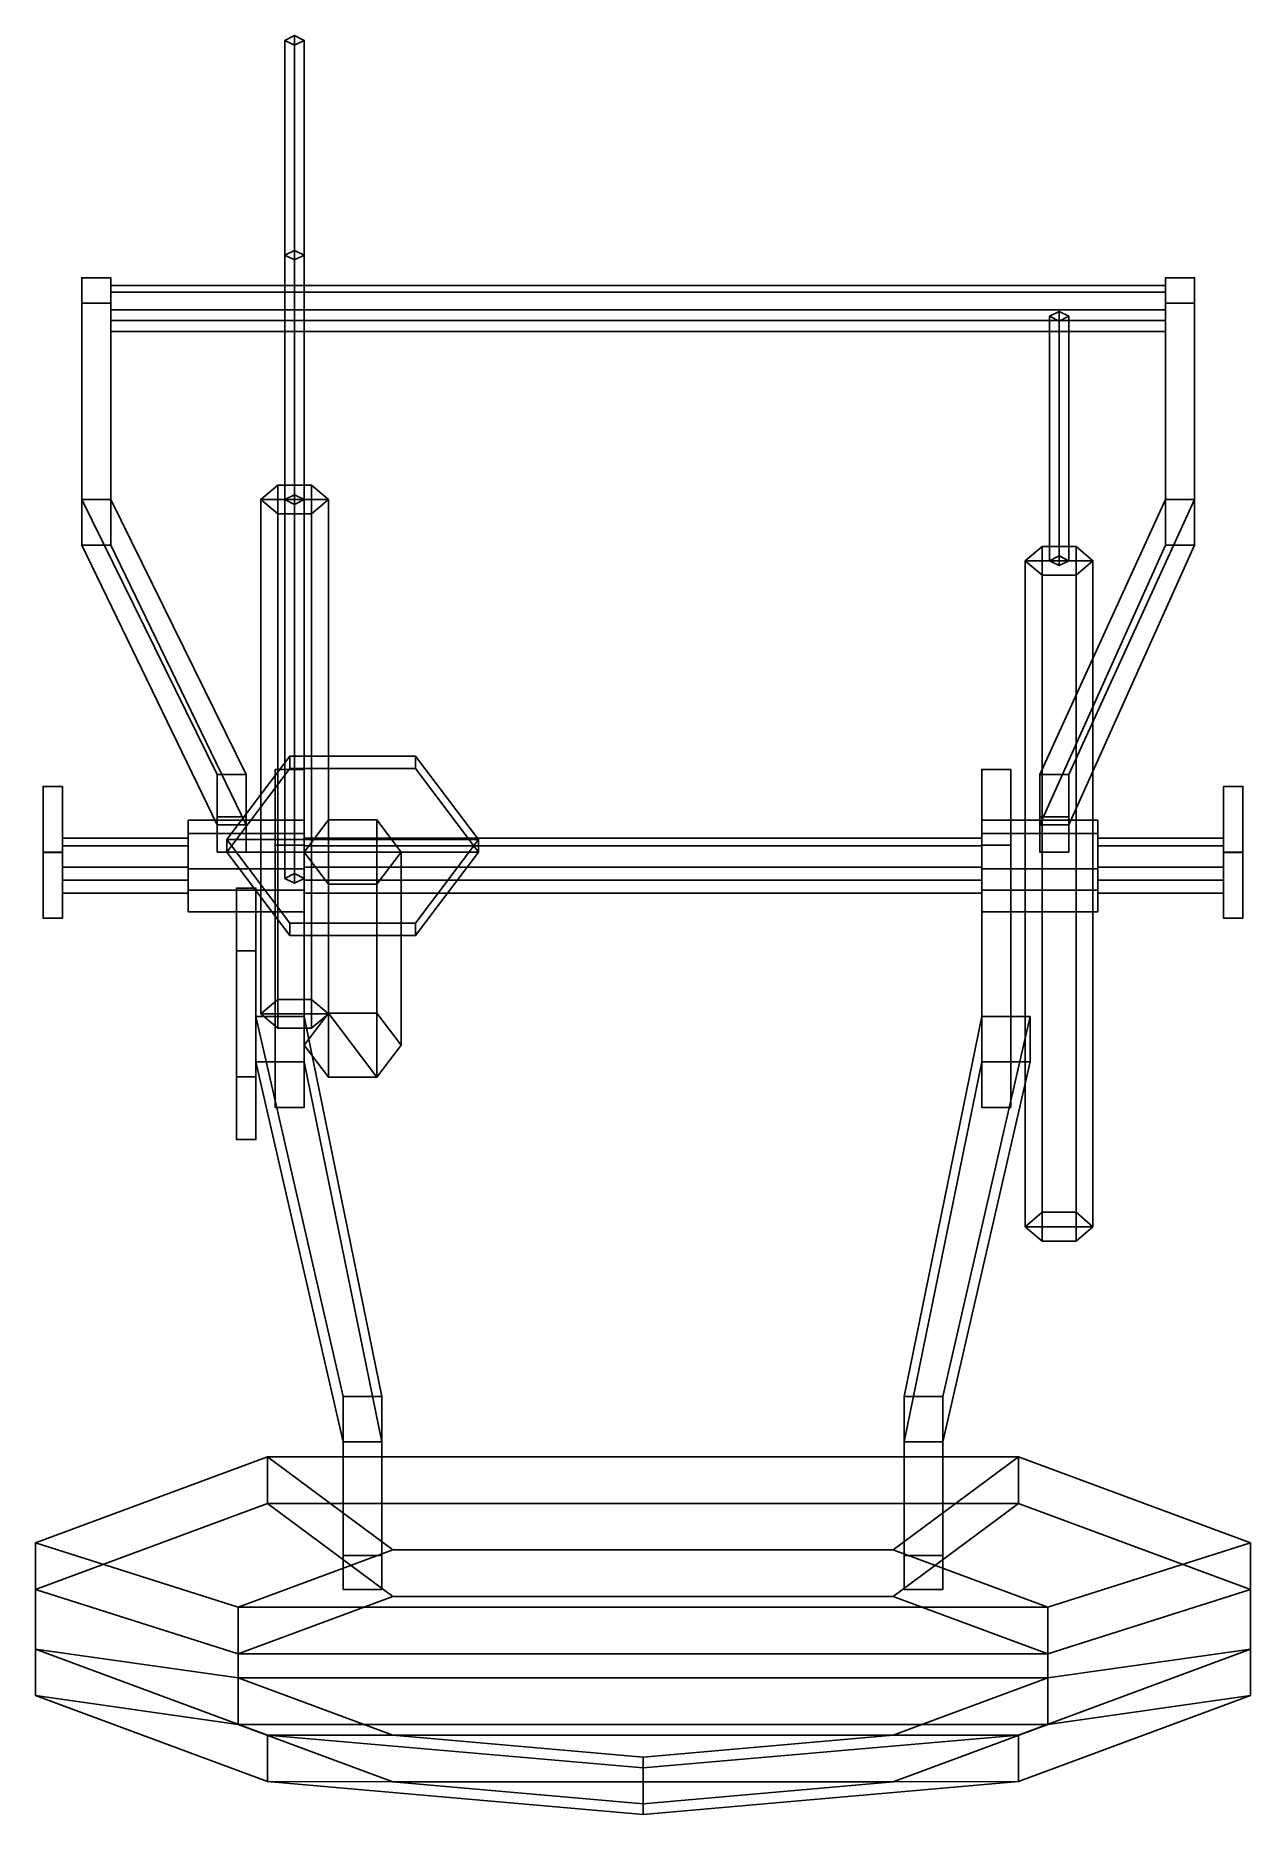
# Model space of a CAD drawing. Extents: x -0.63 to 0.63, y -1.01 to 0.83.
import ezdxf

# ---------------------------------------------------------------- set-up
doc = ezdxf.new("R2010")
doc.units = 0
doc.layers.get('0').update_dxf_attribs({"linetype": 'CONTINUOUS'})

msp = doc.modelspace()

# ---------------------------------------------------------------- linework, layer by layer
for points in [[(-0.36, 0.831, 0.1787), (-0.37, 0.826, 0.17), (-0.37, -0.04, 0.67), (-0.36, -0.035, 0.6787)], [(-0.35, 0.826, 0.17), (-0.36, 0.821, 0.1613), (-0.37, 0.826, 0.17), (-0.36, 0.831, 0.1787)], [(-0.35, 0.826, 0.17), (-0.36, 0.831, 0.1787), (-0.36, -0.035, 0.6787), (-0.35, -0.04, 0.67)], [(-0.37, 0.826, 0.17), (-0.36, 0.821, 0.1613), (-0.36, -0.045, 0.6613), (-0.37, -0.04, 0.67)], [(-0.36, 0.821, 0.1613), (-0.35, 0.826, 0.17), (-0.35, -0.04, 0.67), (-0.36, -0.045, 0.6613)], [(-0.36, 0.609, 0.1669), (-0.37, 0.6041, 0.1582), (-0.37, 0.3514, 0.3005), (-0.36, 0.3563, 0.3093)], [(-0.35, 0.6041, 0.1582), (-0.36, 0.5992, 0.1495), (-0.37, 0.6041, 0.1582), (-0.36, 0.609, 0.1669)], [(-0.35, 0.6041, 0.1582), (-0.36, 0.609, 0.1669), (-0.36, 0.3563, 0.3093), (-0.35, 0.3514, 0.3005)], [(-0.37, 0.6041, 0.1582), (-0.36, 0.5992, 0.1495), (-0.36, 0.3465, 0.2918), (-0.37, 0.3514, 0.3005)], [(-0.36, 0.5992, 0.1495), (-0.35, 0.6041, 0.1582), (-0.35, 0.3514, 0.3005), (-0.36, 0.3465, 0.2918)], [(-0.58, 0.3514, 0.2497), (-0.58, 0.3044, 0.3265), (-0.58, 0.5543, 0.3971), (-0.58, 0.5808, 0.2961)], [(-0.55, 0.5808, 0.2961), (-0.55, 0.3514, 0.2497), (-0.58, 0.3514, 0.2497), (-0.58, 0.5808, 0.2961)], [(-0.58, 0.5808, 0.2961), (-0.58, 0.5543, 0.3971), (-0.55, 0.5543, 0.3971), (-0.55, 0.5808, 0.2961)], [(-0.55, 0.5543, 0.3971), (-0.55, 0.3044, 0.3265), (-0.55, 0.3514, 0.2497), (-0.55, 0.5808, 0.2961)], [(0.54, 0.5658, 0.3663), (0.54, 0.5726, 0.3377), (-0.55, 0.5726, 0.3377), (-0.55, 0.5658, 0.3663)], [(0.54, 0.5726, 0.3377), (0.54, 0.5475, 0.3224), (-0.55, 0.5475, 0.3224), (-0.55, 0.5726, 0.3377)], [(0.57, 0.5808, 0.2961), (0.57, 0.3514, 0.2497), (0.54, 0.3514, 0.2497), (0.54, 0.5808, 0.2961)], [(0.54, 0.3514, 0.2497), (0.54, 0.3044, 0.3265), (0.54, 0.5543, 0.3971), (0.54, 0.5808, 0.2961)], [(0.54, 0.5808, 0.2961), (0.54, 0.5543, 0.3971), (0.57, 0.5543, 0.3971), (0.57, 0.5808, 0.2961)], [(0.57, 0.5543, 0.3971), (0.57, 0.3044, 0.3265), (0.57, 0.3514, 0.2497), (0.57, 0.5808, 0.2961)], [(-0.58, 0.5543, 0.3971), (-0.58, 0.3044, 0.3265), (-0.55, 0.3044, 0.3265), (-0.55, 0.5543, 0.3971)], [(0.54, 0.5365, 0.3686), (0.54, 0.5658, 0.3663), (-0.55, 0.5658, 0.3663), (-0.55, 0.5365, 0.3686)], [(0.54, 0.5543, 0.3971), (0.54, 0.3044, 0.3265), (0.57, 0.3044, 0.3265), (0.57, 0.5543, 0.3971)], [(0.54, 0.5475, 0.3224), (0.54, 0.5252, 0.3415), (-0.55, 0.5252, 0.3415), (-0.55, 0.5475, 0.3224)], [(0.54, 0.5252, 0.3415), (0.54, 0.5365, 0.3686), (-0.55, 0.5365, 0.3686), (-0.55, 0.5252, 0.3415)], [(0.43, 0.5458, 0.2285), (0.42, 0.5409, 0.2198), (0.42, 0.2883, 0.3622), (0.43, 0.2932, 0.3709)], [(0.44, 0.5409, 0.2198), (0.43, 0.536, 0.2111), (0.42, 0.5409, 0.2198), (0.43, 0.5458, 0.2285)], [(0.42, 0.5409, 0.2198), (0.43, 0.536, 0.2111), (0.43, 0.2833, 0.3535), (0.42, 0.2883, 0.3622)], [(0.44, 0.5409, 0.2198), (0.43, 0.5458, 0.2285), (0.43, 0.2932, 0.3709), (0.44, 0.2883, 0.3622)], [(0.43, 0.536, 0.2111), (0.44, 0.5409, 0.2198), (0.44, 0.2883, 0.3622), (0.43, 0.2833, 0.3535)], [(-0.55, 0.3514, 0.2497), (-0.41, 0.0674, 0.1583), (-0.44, 0.0674, 0.1583), (-0.58, 0.3514, 0.2497)], [(-0.44, 0.0674, 0.1583), (-0.44, 0.0153, 0.2437), (-0.58, 0.3044, 0.3265), (-0.58, 0.3514, 0.2497)], [(-0.55, 0.3044, 0.3265), (-0.41, 0.0153, 0.2437), (-0.41, 0.0674, 0.1583), (-0.55, 0.3514, 0.2497)], [(-0.3775, 0.3663, 0.327), (-0.395, 0.3514, 0.3005), (-0.395, -0.18, 0.6), (-0.3775, -0.1651, 0.6264)], [(-0.325, 0.3514, 0.3005), (-0.395, 0.3514, 0.3005), (-0.3775, 0.3663, 0.327), (-0.3425, 0.3663, 0.327)], [(-0.395, 0.3514, 0.3005), (-0.3775, 0.3366, 0.2741), (-0.3775, -0.1949, 0.5736), (-0.395, -0.18, 0.6)], [(-0.3425, 0.3366, 0.2741), (-0.3775, 0.3366, 0.2741), (-0.395, 0.3514, 0.3005), (-0.325, 0.3514, 0.3005)], [(-0.3425, 0.3663, 0.327), (-0.3775, 0.3663, 0.327), (-0.3775, -0.1651, 0.6264), (-0.3425, -0.1651, 0.6264)], [(-0.325, 0.3514, 0.3005), (-0.3425, 0.3663, 0.327), (-0.3425, -0.1651, 0.6264), (-0.325, -0.18, 0.6)], [(-0.3425, 0.3366, 0.2741), (-0.325, 0.3514, 0.3005), (-0.325, -0.18, 0.6), (-0.3425, -0.1949, 0.5736)], [(0.41, 0.0674, 0.1583), (0.41, 0.0153, 0.2437), (0.54, 0.3044, 0.3265), (0.54, 0.3514, 0.2497)], [(0.57, 0.3514, 0.2497), (0.44, 0.0674, 0.1583), (0.41, 0.0674, 0.1583), (0.54, 0.3514, 0.2497)], [(0.57, 0.3044, 0.3265), (0.44, 0.0153, 0.2437), (0.44, 0.0674, 0.1583), (0.57, 0.3514, 0.2497)], [(-0.3775, 0.3366, 0.2741), (-0.3425, 0.3366, 0.2741), (-0.3425, -0.1949, 0.5736), (-0.3775, -0.1949, 0.5736)], [(-0.58, 0.3044, 0.3265), (-0.44, 0.0153, 0.2437), (-0.41, 0.0153, 0.2437), (-0.55, 0.3044, 0.3265)], [(0.4125, 0.3031, 0.3886), (0.395, 0.2883, 0.3622), (0.395, -0.4, 0.75), (0.4125, -0.3851, 0.7764)], [(0.465, 0.2883, 0.3622), (0.395, 0.2883, 0.3622), (0.4125, 0.3031, 0.3886), (0.4475, 0.3031, 0.3886)], [(0.54, 0.3044, 0.3265), (0.41, 0.0153, 0.2437), (0.44, 0.0153, 0.2437), (0.57, 0.3044, 0.3265)], [(0.4475, 0.3031, 0.3886), (0.4125, 0.3031, 0.3886), (0.4125, -0.3851, 0.7764), (0.4475, -0.3851, 0.7764)], [(0.465, 0.2883, 0.3622), (0.4475, 0.3031, 0.3886), (0.4475, -0.3851, 0.7764), (0.465, -0.4, 0.75)], [(0.395, 0.2883, 0.3622), (0.4125, 0.2734, 0.3358), (0.4125, -0.4149, 0.7236), (0.395, -0.4, 0.75)], [(0.4475, 0.2734, 0.3358), (0.4125, 0.2734, 0.3358), (0.395, 0.2883, 0.3622), (0.465, 0.2883, 0.3622)], [(0.4475, 0.2734, 0.3358), (0.465, 0.2883, 0.3622), (0.465, -0.4, 0.75), (0.4475, -0.4149, 0.7236)], [(0.4125, 0.2734, 0.3358), (0.4475, 0.2734, 0.3358), (0.4475, -0.4149, 0.7236), (0.4125, -0.4149, 0.7236)], [(-0.235, 0.0863, 0.6982), (-0.365, 0.0863, 0.6982), (-0.43, 0.0001, 0.7705), (-0.17, 0.0001, 0.7705)], [(-0.43, 0.0001, 0.7705), (-0.365, 0.0863, 0.6982), (-0.365, 0.0735, 0.6828), (-0.43, -0.0128, 0.7552)], [(-0.365, 0.0863, 0.6982), (-0.235, 0.0863, 0.6982), (-0.235, 0.0735, 0.6828), (-0.365, 0.0735, 0.6828)], [(-0.235, 0.0863, 0.6982), (-0.17, 0.0001, 0.7705), (-0.17, -0.0128, 0.7552), (-0.235, 0.0735, 0.6828)], [(-0.44, 0.0237, 0.0379), (-0.44, -0.0128, 0.0977), (-0.44, 0.0153, 0.2437), (-0.44, 0.0674, 0.1583)], [(-0.41, 0.0674, 0.1583), (-0.41, 0.0237, 0.0379), (-0.44, 0.0237, 0.0379), (-0.44, 0.0674, 0.1583)], [(-0.17, -0.0128, 0.7552), (-0.43, -0.0128, 0.7552), (-0.365, 0.0735, 0.6828), (-0.235, 0.0735, 0.6828)], [(-0.41, 0.0153, 0.2437), (-0.41, -0.0128, 0.0977), (-0.41, 0.0237, 0.0379), (-0.41, 0.0674, 0.1583)], [(-0.38, -0.0057, 0.0668), (-0.38, -0.2767, 0.5106), (-0.38, -0.1828, 0.568), (-0.38, 0.0726, 0.1498)], [(-0.35, 0.0726, 0.1498), (-0.35, -0.0057, 0.0668), (-0.38, -0.0057, 0.0668), (-0.38, 0.0726, 0.1498)], [(-0.38, 0.0726, 0.1498), (-0.38, -0.1828, 0.568), (-0.35, -0.1828, 0.568), (-0.35, 0.0726, 0.1498)], [(-0.35, -0.1828, 0.568), (-0.35, -0.2767, 0.5106), (-0.35, -0.0057, 0.0668), (-0.35, 0.0726, 0.1498)], [(0.35, 0.0726, 0.1498), (0.35, -0.1828, 0.568), (0.38, -0.1828, 0.568), (0.38, 0.0726, 0.1498)], [(0.38, 0.0726, 0.1498), (0.38, -0.0057, 0.0668), (0.35, -0.0057, 0.0668), (0.35, 0.0726, 0.1498)], [(0.35, -0.0057, 0.0668), (0.35, -0.2767, 0.5106), (0.35, -0.1828, 0.568), (0.35, 0.0726, 0.1498)], [(0.38, -0.1828, 0.568), (0.38, -0.2767, 0.5106), (0.38, -0.0057, 0.0668), (0.38, 0.0726, 0.1498)], [(0.41, 0.0237, 0.0379), (0.41, -0.0128, 0.0977), (0.41, 0.0153, 0.2437), (0.41, 0.0674, 0.1583)], [(0.44, 0.0674, 0.1583), (0.44, 0.0237, 0.0379), (0.41, 0.0237, 0.0379), (0.41, 0.0674, 0.1583)], [(0.44, 0.0153, 0.2437), (0.44, -0.0128, 0.0977), (0.44, 0.0237, 0.0379), (0.44, 0.0674, 0.1583)], [(-0.62, -0.0133, -0.055), (-0.62, -0.081, 0.056), (-0.62, -0.0128, 0.0977), (-0.62, 0.055, -0.0133)], [(-0.6, 0.055, -0.0133), (-0.6, -0.0133, -0.055), (-0.62, -0.0133, -0.055), (-0.62, 0.055, -0.0133)], [(-0.62, 0.055, -0.0133), (-0.62, -0.0128, 0.0977), (-0.6, -0.0128, 0.0977), (-0.6, 0.055, -0.0133)], [(-0.6, -0.0128, 0.0977), (-0.6, -0.081, 0.056), (-0.6, -0.0133, -0.055), (-0.6, 0.055, -0.0133)], [(0.6, 0.055, -0.0133), (0.6, -0.0128, 0.0977), (0.62, -0.0128, 0.0977), (0.62, 0.055, -0.0133)], [(0.62, 0.055, -0.0133), (0.62, -0.0133, -0.055), (0.6, -0.0133, -0.055), (0.6, 0.055, -0.0133)], [(0.6, -0.0133, -0.055), (0.6, -0.081, 0.056), (0.6, -0.0128, 0.0977), (0.6, 0.055, -0.0133)], [(0.62, -0.0128, 0.0977), (0.62, -0.081, 0.056), (0.62, -0.0133, -0.055), (0.62, 0.055, -0.0133)], [(-0.35, 0.0065, 0.0806), (-0.35, 0.0201, 0.0235), (-0.47, 0.0201, 0.0235), (-0.47, 0.0065, 0.0806)], [(-0.35, 0.0201, 0.0235), (-0.35, -0.0301, -0.0072), (-0.47, -0.0301, -0.0072), (-0.47, 0.0201, 0.0235)], [(-0.47, 0.0065, 0.0806), (-0.47, 0.0201, 0.0235), (-0.47, 0.0016, 0.0311), (-0.47, -0.0065, 0.0655)], [(-0.47, 0.0201, 0.0235), (-0.47, -0.0301, -0.0072), (-0.47, -0.0285, 0.0128), (-0.47, 0.0016, 0.0311)], [(-0.35, -0.0128, 0.7552), (-0.325, 0.0204, 0.7274), (-0.325, -0.1792, 0.4895), (-0.35, -0.2123, 0.5174)], [(-0.35, -0.0065, 0.0655), (-0.35, 0.0016, 0.0311), (-0.35, 0.0201, 0.0235), (-0.35, 0.0065, 0.0806)], [(-0.35, 0.0016, 0.0311), (-0.35, -0.0285, 0.0128), (-0.35, -0.0301, -0.0072), (-0.35, 0.0201, 0.0235)], [(-0.325, 0.0204, 0.7274), (-0.275, 0.0204, 0.7274), (-0.275, -0.1792, 0.4895), (-0.325, -0.1792, 0.4895)], [(-0.275, 0.0204, 0.7274), (-0.25, -0.0128, 0.7552), (-0.25, -0.2123, 0.5174), (-0.275, -0.1792, 0.4895)], [(0.35, 0.0065, 0.0806), (0.35, 0.0201, 0.0235), (0.35, 0.0016, 0.0311), (0.35, -0.0065, 0.0655)], [(0.35, 0.0201, 0.0235), (0.35, -0.0301, -0.0072), (0.35, -0.0285, 0.0128), (0.35, 0.0016, 0.0311)], [(0.47, 0.0065, 0.0806), (0.47, 0.0201, 0.0235), (0.35, 0.0201, 0.0235), (0.35, 0.0065, 0.0806)], [(0.47, 0.0201, 0.0235), (0.47, -0.0301, -0.0072), (0.35, -0.0301, -0.0072), (0.35, 0.0201, 0.0235)], [(0.47, -0.0065, 0.0655), (0.47, 0.0016, 0.0311), (0.47, 0.0201, 0.0235), (0.47, 0.0065, 0.0806)], [(0.47, 0.0016, 0.0311), (0.47, -0.0285, 0.0128), (0.47, -0.0301, -0.0072), (0.47, 0.0201, 0.0235)], [(-0.47, -0.0065, 0.0655), (-0.47, 0.0016, 0.0311), (-0.6, 0.0016, 0.0311), (-0.6, -0.0065, 0.0655)], [(-0.47, 0.0016, 0.0311), (-0.47, -0.0285, 0.0128), (-0.6, -0.0285, 0.0128), (-0.6, 0.0016, 0.0311)], [(-0.35, -0.0521, 0.0853), (-0.35, 0.0065, 0.0806), (-0.47, 0.0065, 0.0806), (-0.47, -0.0521, 0.0853)], [(-0.47, -0.0521, 0.0853), (-0.47, 0.0065, 0.0806), (-0.47, -0.0065, 0.0655), (-0.47, -0.0417, 0.0683)], [(-0.44, 0.0153, 0.2437), (-0.44, -0.0128, 0.0977), (-0.41, -0.0128, 0.0977), (-0.41, 0.0153, 0.2437)], [(-0.17, 0.0001, 0.7705), (-0.43, 0.0001, 0.7705), (-0.365, -0.0862, 0.8429), (-0.235, -0.0862, 0.8429)], [(-0.365, -0.0862, 0.8429), (-0.43, 0.0001, 0.7705), (-0.43, -0.0128, 0.7552), (-0.365, -0.099, 0.8276)], [(-0.35, -0.0417, 0.0683), (-0.35, -0.0065, 0.0655), (-0.35, 0.0065, 0.0806), (-0.35, -0.0521, 0.0853)], [(0.35, -0.0065, 0.0655), (0.35, 0.0016, 0.0311), (-0.35, 0.0016, 0.0311), (-0.35, -0.0065, 0.0655)], [(0.35, 0.0016, 0.0311), (0.35, -0.0285, 0.0128), (-0.35, -0.0285, 0.0128), (-0.35, 0.0016, 0.0311)], [(-0.17, 0.0001, 0.7705), (-0.235, -0.0862, 0.8429), (-0.235, -0.099, 0.8276), (-0.17, -0.0128, 0.7552)], [(0.35, -0.0521, 0.0853), (0.35, 0.0065, 0.0806), (0.35, -0.0065, 0.0655), (0.35, -0.0417, 0.0683)], [(0.47, -0.0521, 0.0853), (0.47, 0.0065, 0.0806), (0.35, 0.0065, 0.0806), (0.35, -0.0521, 0.0853)], [(0.41, 0.0153, 0.2437), (0.41, -0.0128, 0.0977), (0.44, -0.0128, 0.0977), (0.44, 0.0153, 0.2437)], [(0.47, -0.0417, 0.0683), (0.47, -0.0065, 0.0655), (0.47, 0.0065, 0.0806), (0.47, -0.0521, 0.0853)], [(0.6, 0.0016, 0.0311), (0.6, -0.0285, 0.0128), (0.47, -0.0285, 0.0128), (0.47, 0.0016, 0.0311)], [(0.6, -0.0065, 0.0655), (0.6, 0.0016, 0.0311), (0.47, 0.0016, 0.0311), (0.47, -0.0065, 0.0655)], [(-0.62, -0.0128, 0.0977), (-0.62, -0.081, 0.056), (-0.6, -0.081, 0.056), (-0.6, -0.0128, 0.0977)], [(-0.6, -0.0133, -0.055), (-0.6, -0.081, 0.056), (-0.62, -0.081, 0.056), (-0.62, -0.0133, -0.055)], [(-0.47, -0.0417, 0.0683), (-0.47, -0.0065, 0.0655), (-0.6, -0.0065, 0.0655), (-0.6, -0.0417, 0.0683)], [(-0.235, -0.099, 0.8276), (-0.365, -0.099, 0.8276), (-0.43, -0.0128, 0.7552), (-0.17, -0.0128, 0.7552)], [(-0.35, -0.0057, 0.0668), (-0.35, -0.2767, 0.5106), (-0.38, -0.2767, 0.5106), (-0.38, -0.0057, 0.0668)], [(0.35, -0.0417, 0.0683), (0.35, -0.0065, 0.0655), (-0.35, -0.0065, 0.0655), (-0.35, -0.0417, 0.0683)], [(-0.325, -0.0459, 0.783), (-0.35, -0.0128, 0.7552), (-0.35, -0.2123, 0.5174), (-0.325, -0.2455, 0.5452)], [(-0.25, -0.0128, 0.7552), (-0.275, -0.0459, 0.783), (-0.275, -0.2455, 0.5452), (-0.25, -0.2123, 0.5174)], [(0.38, -0.0057, 0.0668), (0.38, -0.2767, 0.5106), (0.35, -0.2767, 0.5106), (0.35, -0.0057, 0.0668)], [(0.6, -0.0417, 0.0683), (0.6, -0.0065, 0.0655), (0.47, -0.0065, 0.0655), (0.47, -0.0417, 0.0683)], [(0.6, -0.0128, 0.0977), (0.6, -0.081, 0.056), (0.62, -0.081, 0.056), (0.62, -0.0128, 0.0977)], [(0.62, -0.0133, -0.055), (0.62, -0.081, 0.056), (0.6, -0.081, 0.056), (0.6, -0.0133, -0.055)], [(-0.47, -0.0285, 0.0128), (-0.47, -0.0552, 0.0357), (-0.6, -0.0552, 0.0357), (-0.6, -0.0285, 0.0128)], [(-0.47, -0.0301, -0.0072), (-0.47, -0.0747, 0.0311), (-0.47, -0.0552, 0.0357), (-0.47, -0.0285, 0.0128)], [(-0.35, -0.0301, -0.0072), (-0.35, -0.0747, 0.0311), (-0.47, -0.0747, 0.0311), (-0.47, -0.0301, -0.0072)], [(0.35, -0.0285, 0.0128), (0.35, -0.0552, 0.0357), (-0.35, -0.0552, 0.0357), (-0.35, -0.0285, 0.0128)], [(-0.35, -0.0285, 0.0128), (-0.35, -0.0552, 0.0357), (-0.35, -0.0747, 0.0311), (-0.35, -0.0301, -0.0072)], [(0.35, -0.0301, -0.0072), (0.35, -0.0747, 0.0311), (0.35, -0.0552, 0.0357), (0.35, -0.0285, 0.0128)], [(0.47, -0.0301, -0.0072), (0.47, -0.0747, 0.0311), (0.35, -0.0747, 0.0311), (0.35, -0.0301, -0.0072)], [(0.47, -0.0285, 0.0128), (0.47, -0.0552, 0.0357), (0.47, -0.0747, 0.0311), (0.47, -0.0301, -0.0072)], [(0.6, -0.0285, 0.0128), (0.6, -0.0552, 0.0357), (0.47, -0.0552, 0.0357), (0.47, -0.0285, 0.0128)], [(-0.47, -0.0552, 0.0357), (-0.47, -0.0417, 0.0683), (-0.6, -0.0417, 0.0683), (-0.6, -0.0552, 0.0357)], [(-0.47, -0.0747, 0.0311), (-0.47, -0.0521, 0.0853), (-0.47, -0.0417, 0.0683), (-0.47, -0.0552, 0.0357)], [(-0.35, -0.0747, 0.0311), (-0.35, -0.0521, 0.0853), (-0.47, -0.0521, 0.0853), (-0.47, -0.0747, 0.0311)], [(-0.4, -0.115, 0.7126), (-0.4, -0.05, 0.6), (-0.42, -0.05, 0.6), (-0.42, -0.115, 0.7126)], [(-0.4, -0.05, 0.6), (-0.4, -0.115, 0.4874), (-0.42, -0.115, 0.4874), (-0.42, -0.05, 0.6)], [(-0.42, -0.245, 0.7126), (-0.42, -0.115, 0.7126), (-0.42, -0.05, 0.6), (-0.42, -0.31, 0.6)], [(-0.42, -0.31, 0.6), (-0.42, -0.05, 0.6), (-0.42, -0.115, 0.4874), (-0.42, -0.245, 0.4874)], [(-0.4, -0.31, 0.6), (-0.4, -0.05, 0.6), (-0.4, -0.115, 0.7126), (-0.4, -0.245, 0.7126)], [(-0.4, -0.245, 0.4874), (-0.4, -0.115, 0.4874), (-0.4, -0.05, 0.6), (-0.4, -0.31, 0.6)], [(0.35, -0.0552, 0.0357), (0.35, -0.0417, 0.0683), (-0.35, -0.0417, 0.0683), (-0.35, -0.0552, 0.0357)], [(-0.35, -0.0552, 0.0357), (-0.35, -0.0417, 0.0683), (-0.35, -0.0521, 0.0853), (-0.35, -0.0747, 0.0311)], [(-0.275, -0.0459, 0.783), (-0.325, -0.0459, 0.783), (-0.325, -0.2455, 0.5452), (-0.275, -0.2455, 0.5452)], [(0.35, -0.0747, 0.0311), (0.35, -0.0521, 0.0853), (0.35, -0.0417, 0.0683), (0.35, -0.0552, 0.0357)], [(0.47, -0.0747, 0.0311), (0.47, -0.0521, 0.0853), (0.35, -0.0521, 0.0853), (0.35, -0.0747, 0.0311)], [(0.47, -0.0552, 0.0357), (0.47, -0.0417, 0.0683), (0.47, -0.0521, 0.0853), (0.47, -0.0747, 0.0311)], [(0.6, -0.0552, 0.0357), (0.6, -0.0417, 0.0683), (0.47, -0.0417, 0.0683), (0.47, -0.0552, 0.0357)], [(-0.235, -0.0862, 0.8429), (-0.365, -0.0862, 0.8429), (-0.365, -0.099, 0.8276), (-0.235, -0.099, 0.8276)], [(-0.4, -0.245, 0.7126), (-0.4, -0.115, 0.7126), (-0.42, -0.115, 0.7126), (-0.42, -0.245, 0.7126)], [(-0.4, -0.115, 0.4874), (-0.4, -0.245, 0.4874), (-0.42, -0.245, 0.4874), (-0.42, -0.115, 0.4874)], [(-0.3425, -0.1651, 0.6264), (-0.3775, -0.1651, 0.6264), (-0.395, -0.18, 0.6), (-0.325, -0.18, 0.6)], [(-0.35, -0.1828, 0.568), (-0.27, -0.5754, 0.3282), (-0.31, -0.5754, 0.3282), (-0.4, -0.1828, 0.568)], [(-0.31, -0.5754, 0.3282), (-0.31, -0.6223, 0.405), (-0.4, -0.2297, 0.6448), (-0.4, -0.1828, 0.568)], [(-0.4, -0.1828, 0.568), (-0.4, -0.2297, 0.6448), (-0.35, -0.2297, 0.6448), (-0.35, -0.1828, 0.568)], [(-0.325, -0.18, 0.6), (-0.395, -0.18, 0.6), (-0.3775, -0.1949, 0.5736), (-0.3425, -0.1949, 0.5736)], [(-0.325, -0.2455, 0.5452), (-0.35, -0.2123, 0.5174), (-0.325, -0.1792, 0.4895), (-0.275, -0.2455, 0.5452)], [(-0.35, -0.2297, 0.6448), (-0.27, -0.6223, 0.405), (-0.27, -0.5754, 0.3282), (-0.35, -0.1828, 0.568)], [(-0.275, -0.2455, 0.5452), (-0.325, -0.1792, 0.4895), (-0.275, -0.1792, 0.4895), (-0.25, -0.2123, 0.5174)], [(0.4, -0.1828, 0.568), (0.31, -0.5754, 0.3282), (0.27, -0.5754, 0.3282), (0.35, -0.1828, 0.568)], [(0.35, -0.1828, 0.568), (0.27, -0.5754, 0.3282), (0.27, -0.6223, 0.405), (0.35, -0.2297, 0.6448)], [(0.31, -0.6223, 0.405), (0.31, -0.5754, 0.3282), (0.4, -0.1828, 0.568), (0.4, -0.2297, 0.6448)], [(0.4, -0.2297, 0.6448), (0.4, -0.1828, 0.568), (0.35, -0.1828, 0.568), (0.35, -0.2297, 0.6448)], [(-0.4, -0.2297, 0.6448), (-0.31, -0.6223, 0.405), (-0.27, -0.6223, 0.405), (-0.35, -0.2297, 0.6448)], [(0.35, -0.2297, 0.6448), (0.27, -0.6223, 0.405), (0.31, -0.6223, 0.405), (0.4, -0.2297, 0.6448)], [(-0.4, -0.31, 0.6), (-0.4, -0.245, 0.7126), (-0.42, -0.245, 0.7126), (-0.42, -0.31, 0.6)], [(-0.4, -0.245, 0.4874), (-0.4, -0.31, 0.6), (-0.42, -0.31, 0.6), (-0.42, -0.245, 0.4874)], [(0.4475, -0.3851, 0.7764), (0.4125, -0.3851, 0.7764), (0.395, -0.4, 0.75), (0.465, -0.4, 0.75)], [(0.465, -0.4, 0.75), (0.395, -0.4, 0.75), (0.4125, -0.4149, 0.7236), (0.4475, -0.4149, 0.7236)], [(-0.31, -0.6223, 0.405), (-0.31, -0.5754, 0.3282), (-0.31, -0.7399, 0.3098), (-0.31, -0.7749, 0.4056)], [(-0.31, -0.7399, 0.3098), (-0.31, -0.5754, 0.3282), (-0.27, -0.5754, 0.3282), (-0.27, -0.7399, 0.3098)], [(-0.27, -0.7399, 0.3098), (-0.27, -0.5754, 0.3282), (-0.27, -0.6223, 0.405), (-0.27, -0.7749, 0.4056)], [(0.27, -0.7399, 0.3098), (0.27, -0.5754, 0.3282), (0.31, -0.5754, 0.3282), (0.31, -0.7399, 0.3098)], [(0.27, -0.6223, 0.405), (0.27, -0.5754, 0.3282), (0.27, -0.7399, 0.3098), (0.27, -0.7749, 0.4056)], [(0.31, -0.7399, 0.3098), (0.31, -0.5754, 0.3282), (0.31, -0.6223, 0.405), (0.31, -0.7749, 0.4056)], [(-0.27, -0.7749, 0.4056), (-0.27, -0.6223, 0.405), (-0.31, -0.6223, 0.405), (-0.31, -0.7749, 0.4056)], [(0.31, -0.7749, 0.4056), (0.31, -0.6223, 0.405), (0.27, -0.6223, 0.405), (0.27, -0.7749, 0.4056)], [(-0.6277, -0.7268, 0.4468), (-0.3879, -0.638, 0.129), (-0.3879, -0.6862, 0.1156), (-0.6277, -0.775, 0.4334)], [(-0.4185, -0.7933, 0.4989), (-0.2586, -0.7341, 0.287), (-0.3879, -0.638, 0.129), (-0.6277, -0.7268, 0.4468)], [(-0.2586, -0.7341, 0.287), (0.2586, -0.7341, 0.287), (0.3879, -0.638, 0.129), (-0.3879, -0.638, 0.129)], [(-0.3879, -0.638, 0.129), (0.3879, -0.638, 0.129), (0.3879, -0.6862, 0.1156), (-0.3879, -0.6862, 0.1156)], [(0.2586, -0.7341, 0.287), (0.4185, -0.7933, 0.4989), (0.6277, -0.7268, 0.4468), (0.3879, -0.638, 0.129)], [(0.3879, -0.638, 0.129), (0.6277, -0.7268, 0.4468), (0.6277, -0.775, 0.4334), (0.3879, -0.6862, 0.1156)], [(-0.6277, -0.775, 0.4334), (-0.3879, -0.6862, 0.1156), (-0.2586, -0.7822, 0.2735), (-0.4185, -0.8414, 0.4854)], [(-0.3879, -0.6862, 0.1156), (0.3879, -0.6862, 0.1156), (0.2586, -0.7822, 0.2735), (-0.2586, -0.7822, 0.2735)], [(0.3879, -0.6862, 0.1156), (0.6277, -0.775, 0.4334), (0.4185, -0.8414, 0.4854), (0.2586, -0.7822, 0.2735)], [(-0.6277, -0.8366, 0.8397), (-0.6277, -0.7268, 0.4468), (-0.6277, -0.775, 0.4334), (-0.6277, -0.8847, 0.8262)], [(-0.4185, -0.8664, 0.7608), (-0.4185, -0.7933, 0.4989), (-0.6277, -0.7268, 0.4468), (-0.6277, -0.8366, 0.8397)], [(-0.4185, -0.7933, 0.4989), (0.4185, -0.7933, 0.4989), (0.2586, -0.7341, 0.287), (-0.2586, -0.7341, 0.287)], [(0.4185, -0.7933, 0.4989), (0.4185, -0.8664, 0.7608), (0.6277, -0.8366, 0.8397), (0.6277, -0.7268, 0.4468)], [(0.6277, -0.7268, 0.4468), (0.6277, -0.8366, 0.8397), (0.6277, -0.8847, 0.8262), (0.6277, -0.775, 0.4334)], [(-0.6277, -0.8847, 0.8262), (-0.6277, -0.775, 0.4334), (-0.4185, -0.8414, 0.4854), (-0.4185, -0.9146, 0.7473)], [(-0.2586, -0.7822, 0.2735), (0.2586, -0.7822, 0.2735), (0.4185, -0.8414, 0.4854), (-0.4185, -0.8414, 0.4854)], [(0.6277, -0.775, 0.4334), (0.6277, -0.8847, 0.8262), (0.4185, -0.9146, 0.7473), (0.4185, -0.8414, 0.4854)], [(-0.4185, -0.8664, 0.7608), (0.4185, -0.8664, 0.7608), (0.4185, -0.7933, 0.4989), (-0.4185, -0.7933, 0.4989)], [(-0.3879, -0.9254, 1.1575), (-0.6277, -0.8366, 0.8397), (-0.6277, -0.8847, 0.8262), (-0.3879, -0.9735, 1.1441)], [(-0.2586, -0.9256, 0.9727), (-0.4185, -0.8664, 0.7608), (-0.6277, -0.8366, 0.8397), (-0.3879, -0.9254, 1.1575)], [(-0.4185, -0.8414, 0.4854), (0.4185, -0.8414, 0.4854), (0.4185, -0.9146, 0.7473), (-0.4185, -0.9146, 0.7473)], [(0.4185, -0.8664, 0.7608), (0.2586, -0.9256, 0.9727), (0.3879, -0.9254, 1.1575), (0.6277, -0.8366, 0.8397)], [(0.6277, -0.8366, 0.8397), (0.3879, -0.9254, 1.1575), (0.3879, -0.9735, 1.1441), (0.6277, -0.8847, 0.8262)], [(-0.2586, -0.9256, 0.9727), (0.2586, -0.9256, 0.9727), (0.4185, -0.8664, 0.7608), (-0.4185, -0.8664, 0.7608)], [(-0.3879, -0.9735, 1.1441), (-0.6277, -0.8847, 0.8262), (-0.4185, -0.9146, 0.7473), (-0.2586, -0.9738, 0.9592)], [(0.6277, -0.8847, 0.8262), (0.3879, -0.9735, 1.1441), (0.2586, -0.9738, 0.9592), (0.4185, -0.9146, 0.7473)], [(-0.4185, -0.9146, 0.7473), (0.4185, -0.9146, 0.7473), (0.2586, -0.9738, 0.9592), (-0.2586, -0.9738, 0.9592)], [(0, -0.9593, 1.2789), (-0.3879, -0.9254, 1.1575), (-0.3879, -0.9735, 1.1441), (0, -1.0074, 1.2655)], [(0, -0.9482, 1.0536), (-0.2586, -0.9256, 0.9727), (-0.3879, -0.9254, 1.1575), (0, -0.9593, 1.2789)], [(0, -0.9482, 1.0536), (0, -0.9482, 1.0536), (0.2586, -0.9256, 0.9727), (-0.2586, -0.9256, 0.9727)], [(0.3879, -0.9254, 1.1575), (0, -0.9593, 1.2789), (0, -1.0074, 1.2655), (0.3879, -0.9735, 1.1441)], [(0.2586, -0.9256, 0.9727), (0, -0.9482, 1.0536), (0, -0.9593, 1.2789), (0.3879, -0.9254, 1.1575)], [(0, -1.0074, 1.2655), (-0.3879, -0.9735, 1.1441), (-0.2586, -0.9738, 0.9592), (0, -0.9964, 1.0401)], [(-0.2586, -0.9738, 0.9592), (0.2586, -0.9738, 0.9592), (0, -0.9964, 1.0401)], [(0.3879, -0.9735, 1.1441), (0, -1.0074, 1.2655), (0, -0.9964, 1.0401), (0.2586, -0.9738, 0.9592)]]:
    msp.add_3dface(points)

doc.saveas('drawing.dxf')
